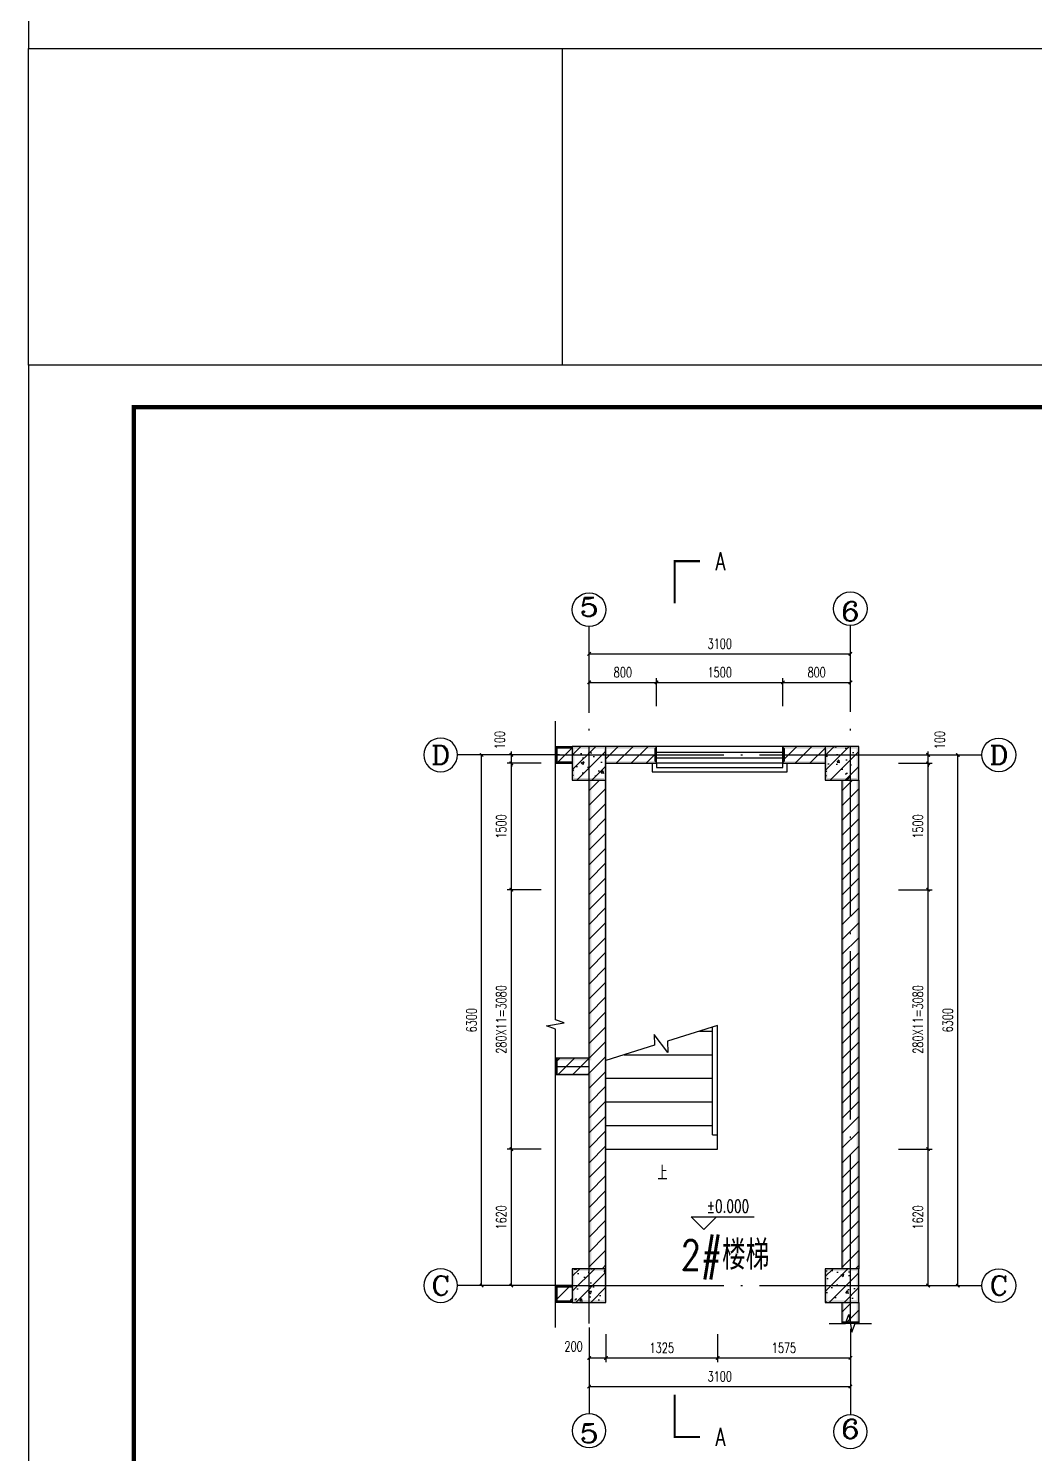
# Model space of a CAD drawing. Extents: x 5904849 to 6011887, y -826029 to -177002.
# Drawn here: x 5904849 to 5916787, y -775791 to -758873 of the extents above; entities that cross this region are included whole.
import ezdxf
from ezdxf.enums import TextEntityAlignment as Align

# ---------------------------------------------------------------- set-up
doc = ezdxf.new("R2010")
doc.units = 0
doc.header["$LTSCALE"] = 1000
doc.header["$MEASUREMENT"] = 0
doc.linetypes.add('DOTE', pattern=[2.42, 2, -0.2, 0.02, -0.2])
doc.layers.get('0').update_dxf_attribs({"linetype": 'CONTINUOUS'})
doc.layers.get('Defpoints').update_dxf_attribs({"linetype": 'CONTINUOUS'})
for name, color, linetype in [('AXIS', 3, 'CONTINUOUS'), ('AXIS_TEXT', 7, 'CONTINUOUS'), ('COLUMN', 9, 'CONTINUOUS'), ('DIM_ELEV', 3, 'CONTINUOUS'), ('DIM_SYMB', 3, 'CONTINUOUS'), ('DOTE', 252, 'CONTINUOUS'), ('LATRINE', 6, 'CONTINUOUS'), ('PUB_DIM', 3, 'CONTINUOUS'), ('PUB_HATCH', 8, 'CONTINUOUS'), ('PUB_TEXT', 7, 'CONTINUOUS'), ('PUB_TITLE', 4, 'CONTINUOUS'), ('PUB_WALL', 9, 'CONTINUOUS'), ('STAIR', 5, 'CONTINUOUS'), ('WALL', 2, 'CONTINUOUS'), ('WINDOW', 4, 'CONTINUOUS')]:
    doc.layers.add(name, color=color, linetype=linetype)
doc.styles.add('_HZTXT', font='txt.shx', dxfattribs={"width": 0.8, "bigfont": 'HZTXT.shx'})
doc.styles.add('_TCH_AXIS', font='COMPLEX', dxfattribs={"bigfont": 'GBCBIG'})
doc.styles.add('_TCH_DIM', font='SIMPLEX', dxfattribs={"bigfont": 'GBCBIG'})
doc.styles.add('_TCH_DIM_T3', font='SIMPLEX', dxfattribs={"width": 0.705882, "bigfont": 'GBCBIG'})
doc.styles.add('_TCH_LABEL', font='COMPLEX', dxfattribs={"bigfont": 'GBCBIG'})
doc.styles.add('COMPLEX', font='COMPLEX')
doc.dimstyles.new('_TCH_ARCH&&50', dxfattribs={"dimtxt": 119, "dimasz": 40, "dimexe": 50, "dimexo": 100, "dimgap": 60.5, "dimtad": 1, "dimdec": 0, "dimzin": 0, "dimdsep": 46, "dimtxsty": '_TCH_DIM_T3', "dimblk": 'ARCHTICK', "dimcen": 0.09, "dimclrt": 7, "dimazin": 2, "dimtfac": 1, "dimtdec": 0, "dimtix": 1, "dimtmove": 2, "dimatfit": 3, "dimfxl": 0, "dimtolj": 1, "dimtzin": 0, "dimarcsym": 0})
pattern_1 = [(45, (0, 89.76), (-88.388383, 88.388383), [])]
pattern_2 = [(45, (0, 0), (-88.3883476, 88.3883476), []), (50, (0, 0), (358.630091, -31.376067), [37.5, -412.5]), (355, (0, 0), (-69.375667, 376.096067), [30, -330]), (100.4514, (29.9, -2.6), (289.25469, 344.719771), [31.870095, -350.571056]), (46.1842, (0, 100), (533.620524, -82.759507), [56.25, -618.75]), (96.6356, (44.47, 93.1), (467.331353, 487.058935), [47.805144, -525.8565]), (351.1842, (0, 100), (467.330973, 487.0593), [45, -495]), (21, (50, 75), (298.453526, -201.309445), [37.5, -412.5]), (326, (50, 75), (121.657666, 362.575023), [30, -330]), (71.4514, (74.87, 58.22), (420.111314, 161.265248), [31.870095, -350.571056]), (37.5, (0, 0), (6.0799277, 166.446927), [0, -326, 0, -335, 0, -331.25]), (7.5, (0, 0), (131.5347687, 197.205856), [0, -191, 0, -318.5, 0, -126.25]), (327.5, (-111.5, 0), (266.911218, -11.277436), [0, -125, 0, -390, 0, -517.5]), (317.5, (-161.5, 0), (291.593085, 50.052491), [0, -162.5, 0, -259, 0, -367.5])]

# ---------------------------------------------------------------- blocks, each defined once
blk = doc.blocks.new('_ArchTick')
at = {"color": 0, "linetype": 'ByBlock', "const_width": 0.4}
blk.add_lwpolyline([(-0.5, -0.5), (0.5, 0.5)], dxfattribs=at)
blk = doc.blocks.new('*D496')
at = {"layer": 'Defpoints', "color": 0}
for p in [(5913027, -774274), (5914602, -774274), (5914602, -774657)]:
    blk.add_point(p, dxfattribs=at)
at = {"layer": 'PUB_DIM', "color": 0, "lineweight": -2}
for p, q in [((5913027, -774374), (5913027, -774707)), ((5914602, -774374), (5914602, -774707)), ((5913027, -774657), (5914602, -774657))]:
    blk.add_line(p, q, dxfattribs=at)
at = {"layer": 'PUB_DIM', "color": 0, "lineweight": -2, "xscale": 40, "yscale": 40, "zscale": 40, "rotation": 180}
blk.add_blockref('_ArchTick', (5913027, -774657), dxfattribs=at)
at = {"layer": 'PUB_DIM', "color": 0, "lineweight": -2, "xscale": 40, "yscale": 40, "zscale": 40}
blk.add_blockref('_ArchTick', (5914602, -774657), dxfattribs=at)
at = {"layer": 'PUB_DIM', "color": 7, "insert": (5913814, -774537), "char_height": 119, "attachment_point": 5, "style": '_TCH_DIM_T3'}
blk.add_mtext('\\A1;1575', dxfattribs=at)
blk = doc.blocks.new('*D497')
at = {"layer": 'Defpoints', "color": 0}
for p in [(5911702, -774274), (5913027, -774274), (5913027, -774657)]:
    blk.add_point(p, dxfattribs=at)
at = {"layer": 'PUB_DIM', "color": 0, "lineweight": -2}
for p, q in [((5911702, -774374), (5911702, -774707)), ((5913027, -774374), (5913027, -774707)), ((5911702, -774657), (5913027, -774657))]:
    blk.add_line(p, q, dxfattribs=at)
at = {"layer": 'PUB_DIM', "color": 0, "lineweight": -2, "xscale": 40, "yscale": 40, "zscale": 40, "rotation": 180}
blk.add_blockref('_ArchTick', (5911702, -774657), dxfattribs=at)
at = {"layer": 'PUB_DIM', "color": 0, "lineweight": -2, "xscale": 40, "yscale": 40, "zscale": 40}
blk.add_blockref('_ArchTick', (5913027, -774657), dxfattribs=at)
at = {"layer": 'PUB_DIM', "color": 7, "insert": (5912364, -774537), "char_height": 119, "attachment_point": 5, "style": '_TCH_DIM_T3'}
blk.add_mtext('\\A1;1325', dxfattribs=at)
blk = doc.blocks.new('*D498')
at = {"layer": 'Defpoints', "color": 0}
for p in [(5911502, -774274), (5911702, -774274), (5911702, -774657)]:
    blk.add_point(p, dxfattribs=at)
at = {"layer": 'PUB_DIM', "color": 0, "lineweight": -2}
for p, q in [((5911502, -774374), (5911502, -774707)), ((5911702, -774374), (5911702, -774707)), ((5911502, -774657), (5911702, -774657))]:
    blk.add_line(p, q, dxfattribs=at)
at = {"layer": 'PUB_DIM', "color": 0, "lineweight": -2, "xscale": 40, "yscale": 40, "zscale": 40, "rotation": 180}
blk.add_blockref('_ArchTick', (5911502, -774657), dxfattribs=at)
at = {"layer": 'PUB_DIM', "color": 0, "lineweight": -2, "xscale": 40, "yscale": 40, "zscale": 40}
blk.add_blockref('_ArchTick', (5911702, -774657), dxfattribs=at)
at = {"layer": 'PUB_DIM', "color": 7, "insert": (5911317, -774520), "char_height": 119, "attachment_point": 5, "style": '_TCH_DIM_T3'}
blk.add_mtext('\\A1;200', dxfattribs=at)
blk = doc.blocks.new('*D499')
at = {"layer": 'Defpoints', "color": 0}
for p in [(5911502, -774274), (5914602, -774274), (5914602, -774996)]:
    blk.add_point(p, dxfattribs=at)
at = {"layer": 'PUB_DIM', "color": 0, "lineweight": -2}
for p, q in [((5911502, -774374), (5911502, -775046)), ((5914602, -774374), (5914602, -775046)), ((5911502, -774996), (5914602, -774996))]:
    blk.add_line(p, q, dxfattribs=at)
at = {"layer": 'PUB_DIM', "color": 0, "lineweight": -2, "xscale": 40, "yscale": 40, "zscale": 40, "rotation": 180}
blk.add_blockref('_ArchTick', (5911502, -774996), dxfattribs=at)
at = {"layer": 'PUB_DIM', "color": 0, "lineweight": -2, "xscale": 40, "yscale": 40, "zscale": 40}
blk.add_blockref('_ArchTick', (5914602, -774996), dxfattribs=at)
at = {"layer": 'PUB_DIM', "color": 7, "insert": (5913052, -774876), "char_height": 119, "attachment_point": 5, "style": '_TCH_DIM_T3'}
blk.add_mtext('\\A1;3100', dxfattribs=at)
blk = doc.blocks.new('*D500')
at = {"layer": 'Defpoints', "color": 0}
for p in [(5915072, -767497), (5915524, -767497), (5915072, -767597)]:
    blk.add_point(p, dxfattribs=at)
at = {"layer": 'PUB_DIM', "color": 0, "lineweight": -2}
for p, q in [((5915172, -767497), (5915574, -767497)), ((5915524, -767497), (5915524, -767457)), ((5915524, -767597), (5915524, -767497)), ((5915172, -767597), (5915574, -767597)), ((5915524, -767597), (5915524, -767637))]:
    blk.add_line(p, q, dxfattribs=at)
at = {"layer": 'PUB_DIM', "color": 0, "lineweight": -2, "xscale": 40, "yscale": 40, "zscale": 40}
for p, rotation in [((5915524, -767497), 270), ((5915524, -767597), 90)]:
    blk.add_blockref('_ArchTick', p, dxfattribs=dict(at, rotation=rotation))
at = {"layer": 'PUB_DIM', "color": 7, "insert": (5915662, -767322), "char_height": 119, "attachment_point": 5, "rotation": 90, "style": '_TCH_DIM_T3'}
blk.add_mtext('\\A1;100', dxfattribs=at)
blk = doc.blocks.new('*D501')
at = {"layer": 'Defpoints', "color": 0}
for p in [(5915072, -767597), (5915524, -767597), (5915072, -769097)]:
    blk.add_point(p, dxfattribs=at)
at = {"layer": 'PUB_DIM', "color": 0, "lineweight": -2}
for p, q in [((5915172, -767597), (5915574, -767597)), ((5915524, -769097), (5915524, -767597)), ((5915172, -769097), (5915574, -769097))]:
    blk.add_line(p, q, dxfattribs=at)
at = {"layer": 'PUB_DIM', "color": 0, "lineweight": -2, "xscale": 40, "yscale": 40, "zscale": 40}
for p, rotation in [((5915524, -767597), 90), ((5915524, -769097), 270)]:
    blk.add_blockref('_ArchTick', p, dxfattribs=dict(at, rotation=rotation))
at = {"layer": 'PUB_DIM', "color": 7, "insert": (5915404, -768347), "char_height": 119, "attachment_point": 5, "rotation": 90, "style": '_TCH_DIM_T3'}
blk.add_mtext('\\A1;1500', dxfattribs=at)
blk = doc.blocks.new('*D502')
at = {"layer": 'Defpoints', "color": 0}
for p in [(5915072, -769097), (5915524, -769097), (5915072, -772177)]:
    blk.add_point(p, dxfattribs=at)
at = {"layer": 'PUB_DIM', "color": 0, "lineweight": -2}
for p, q in [((5915172, -769097), (5915574, -769097)), ((5915524, -772177), (5915524, -769097)), ((5915172, -772177), (5915574, -772177))]:
    blk.add_line(p, q, dxfattribs=at)
at = {"layer": 'PUB_DIM', "color": 0, "lineweight": -2, "xscale": 40, "yscale": 40, "zscale": 40}
for p, rotation in [((5915524, -769097), 90), ((5915524, -772177), 270)]:
    blk.add_blockref('_ArchTick', p, dxfattribs=dict(at, rotation=rotation))
at = {"layer": 'PUB_DIM', "color": 7, "insert": (5915404, -770637), "char_height": 119, "attachment_point": 5, "rotation": 90, "style": '_TCH_DIM_T3'}
blk.add_mtext('\\A1;280X11=3080', dxfattribs=at)
blk = doc.blocks.new('*D503')
at = {"layer": 'Defpoints', "color": 0}
for p in [(5915072, -772177), (5915524, -772177), (5915072, -773797)]:
    blk.add_point(p, dxfattribs=at)
at = {"layer": 'PUB_DIM', "color": 0, "lineweight": -2}
for p, q in [((5915172, -772177), (5915574, -772177)), ((5915524, -773797), (5915524, -772177)), ((5915172, -773797), (5915574, -773797))]:
    blk.add_line(p, q, dxfattribs=at)
at = {"layer": 'PUB_DIM', "color": 0, "lineweight": -2, "xscale": 40, "yscale": 40, "zscale": 40}
for p, rotation in [((5915524, -772177), 90), ((5915524, -773797), 270)]:
    blk.add_blockref('_ArchTick', p, dxfattribs=dict(at, rotation=rotation))
at = {"layer": 'PUB_DIM', "color": 7, "insert": (5915404, -772987), "char_height": 119, "attachment_point": 5, "rotation": 90, "style": '_TCH_DIM_T3'}
blk.add_mtext('\\A1;1620', dxfattribs=at)
blk = doc.blocks.new('*D504')
at = {"layer": 'Defpoints', "color": 0}
for p in [(5914852, -767497), (5915877, -767497), (5914852, -773797)]:
    blk.add_point(p, dxfattribs=at)
at = {"layer": 'PUB_DIM', "color": 0, "lineweight": -2}
for p, q in [((5914952, -767497), (5915927, -767497)), ((5915877, -773797), (5915877, -767497)), ((5914952, -773797), (5915927, -773797))]:
    blk.add_line(p, q, dxfattribs=at)
at = {"layer": 'PUB_DIM', "color": 0, "lineweight": -2, "xscale": 40, "yscale": 40, "zscale": 40}
for p, rotation in [((5915877, -767497), 90), ((5915877, -773797), 270)]:
    blk.add_blockref('_ArchTick', p, dxfattribs=dict(at, rotation=rotation))
at = {"layer": 'PUB_DIM', "color": 7, "insert": (5915757, -770647), "char_height": 119, "attachment_point": 5, "rotation": 90, "style": '_TCH_DIM_T3'}
blk.add_mtext('\\A1;6300', dxfattribs=at)
blk = doc.blocks.new('*D505')
at = {"layer": 'Defpoints', "color": 0}
for p in [(5914602, -766636), (5913802, -767019), (5914602, -767019)]:
    blk.add_point(p, dxfattribs=at)
at = {"layer": 'PUB_DIM', "color": 0, "lineweight": -2}
for p, q in [((5913802, -766919), (5913802, -766586)), ((5913802, -766636), (5914602, -766636)), ((5914602, -766919), (5914602, -766586))]:
    blk.add_line(p, q, dxfattribs=at)
at = {"layer": 'PUB_DIM', "color": 0, "lineweight": -2, "xscale": 40, "yscale": 40, "zscale": 40, "rotation": 180}
blk.add_blockref('_ArchTick', (5913802, -766636), dxfattribs=at)
at = {"layer": 'PUB_DIM', "color": 0, "lineweight": -2, "xscale": 40, "yscale": 40, "zscale": 40}
blk.add_blockref('_ArchTick', (5914602, -766636), dxfattribs=at)
at = {"layer": 'PUB_DIM', "color": 7, "insert": (5914202, -766516), "char_height": 119, "attachment_point": 5, "style": '_TCH_DIM_T3'}
blk.add_mtext('\\A1;800', dxfattribs=at)
blk = doc.blocks.new('*D506')
at = {"layer": 'Defpoints', "color": 0}
for p in [(5913802, -766636), (5912302, -767019), (5913802, -767019)]:
    blk.add_point(p, dxfattribs=at)
at = {"layer": 'PUB_DIM', "color": 0, "lineweight": -2}
for p, q in [((5912302, -766919), (5912302, -766586)), ((5912302, -766636), (5913802, -766636)), ((5913802, -766919), (5913802, -766586))]:
    blk.add_line(p, q, dxfattribs=at)
at = {"layer": 'PUB_DIM', "color": 0, "lineweight": -2, "xscale": 40, "yscale": 40, "zscale": 40, "rotation": 180}
blk.add_blockref('_ArchTick', (5912302, -766636), dxfattribs=at)
at = {"layer": 'PUB_DIM', "color": 0, "lineweight": -2, "xscale": 40, "yscale": 40, "zscale": 40}
blk.add_blockref('_ArchTick', (5913802, -766636), dxfattribs=at)
at = {"layer": 'PUB_DIM', "color": 7, "insert": (5913052, -766516), "char_height": 119, "attachment_point": 5, "style": '_TCH_DIM_T3'}
blk.add_mtext('\\A1;1500', dxfattribs=at)
blk = doc.blocks.new('*D507')
at = {"layer": 'Defpoints', "color": 0}
for p in [(5912302, -766636), (5911502, -767019), (5912302, -767019)]:
    blk.add_point(p, dxfattribs=at)
at = {"layer": 'PUB_DIM', "color": 0, "lineweight": -2}
for p, q in [((5911502, -766919), (5911502, -766586)), ((5911502, -766636), (5912302, -766636)), ((5912302, -766919), (5912302, -766586))]:
    blk.add_line(p, q, dxfattribs=at)
at = {"layer": 'PUB_DIM', "color": 0, "lineweight": -2, "xscale": 40, "yscale": 40, "zscale": 40, "rotation": 180}
blk.add_blockref('_ArchTick', (5911502, -766636), dxfattribs=at)
at = {"layer": 'PUB_DIM', "color": 0, "lineweight": -2, "xscale": 40, "yscale": 40, "zscale": 40}
blk.add_blockref('_ArchTick', (5912302, -766636), dxfattribs=at)
at = {"layer": 'PUB_DIM', "color": 7, "insert": (5911902, -766516), "char_height": 119, "attachment_point": 5, "style": '_TCH_DIM_T3'}
blk.add_mtext('\\A1;800', dxfattribs=at)
blk = doc.blocks.new('*D508')
at = {"layer": 'Defpoints', "color": 0}
for p in [(5914602, -766297), (5911502, -767019), (5914602, -767019)]:
    blk.add_point(p, dxfattribs=at)
at = {"layer": 'PUB_DIM', "color": 0, "lineweight": -2}
for p, q in [((5911502, -766919), (5911502, -766247)), ((5911502, -766297), (5914602, -766297)), ((5914602, -766919), (5914602, -766247))]:
    blk.add_line(p, q, dxfattribs=at)
at = {"layer": 'PUB_DIM', "color": 0, "lineweight": -2, "xscale": 40, "yscale": 40, "zscale": 40, "rotation": 180}
blk.add_blockref('_ArchTick', (5911502, -766297), dxfattribs=at)
at = {"layer": 'PUB_DIM', "color": 0, "lineweight": -2, "xscale": 40, "yscale": 40, "zscale": 40}
blk.add_blockref('_ArchTick', (5914602, -766297), dxfattribs=at)
at = {"layer": 'PUB_DIM', "color": 7, "insert": (5913052, -766177), "char_height": 119, "attachment_point": 5, "style": '_TCH_DIM_T3'}
blk.add_mtext('\\A1;3100', dxfattribs=at)
blk = doc.blocks.new('*D509')
at = {"layer": 'Defpoints', "color": 0}
for p in [(5910579, -767497), (5911031, -767497), (5911031, -767597)]:
    blk.add_point(p, dxfattribs=at)
at = {"layer": 'PUB_DIM', "color": 0, "lineweight": -2}
for p, q in [((5910931, -767497), (5910529, -767497)), ((5910579, -767497), (5910579, -767457)), ((5910579, -767597), (5910579, -767497)), ((5910931, -767597), (5910529, -767597)), ((5910579, -767597), (5910579, -767637))]:
    blk.add_line(p, q, dxfattribs=at)
at = {"layer": 'PUB_DIM', "color": 0, "lineweight": -2, "xscale": 40, "yscale": 40, "zscale": 40}
for p, rotation in [((5910579, -767497), 270), ((5910579, -767597), 90)]:
    blk.add_blockref('_ArchTick', p, dxfattribs=dict(at, rotation=rotation))
at = {"layer": 'PUB_DIM', "color": 7, "insert": (5910441, -767322), "char_height": 119, "attachment_point": 5, "rotation": 90, "style": '_TCH_DIM_T3'}
blk.add_mtext('\\A1;100', dxfattribs=at)
blk = doc.blocks.new('*D510')
at = {"layer": 'Defpoints', "color": 0}
for p in [(5910579, -767597), (5911031, -767597), (5911031, -769097)]:
    blk.add_point(p, dxfattribs=at)
at = {"layer": 'PUB_DIM', "color": 0, "lineweight": -2}
for p, q in [((5910931, -767597), (5910529, -767597)), ((5910579, -769097), (5910579, -767597)), ((5910931, -769097), (5910529, -769097))]:
    blk.add_line(p, q, dxfattribs=at)
at = {"layer": 'PUB_DIM', "color": 0, "lineweight": -2, "xscale": 40, "yscale": 40, "zscale": 40}
for p, rotation in [((5910579, -767597), 90), ((5910579, -769097), 270)]:
    blk.add_blockref('_ArchTick', p, dxfattribs=dict(at, rotation=rotation))
at = {"layer": 'PUB_DIM', "color": 7, "insert": (5910459, -768347), "char_height": 119, "attachment_point": 5, "rotation": 90, "style": '_TCH_DIM_T3'}
blk.add_mtext('\\A1;1500', dxfattribs=at)
blk = doc.blocks.new('*D511')
at = {"layer": 'Defpoints', "color": 0}
for p in [(5910579, -769097), (5911031, -769097), (5911031, -772177)]:
    blk.add_point(p, dxfattribs=at)
at = {"layer": 'PUB_DIM', "color": 0, "lineweight": -2}
for p, q in [((5910931, -769097), (5910529, -769097)), ((5910579, -772177), (5910579, -769097)), ((5910931, -772177), (5910529, -772177))]:
    blk.add_line(p, q, dxfattribs=at)
at = {"layer": 'PUB_DIM', "color": 0, "lineweight": -2, "xscale": 40, "yscale": 40, "zscale": 40}
for p, rotation in [((5910579, -769097), 90), ((5910579, -772177), 270)]:
    blk.add_blockref('_ArchTick', p, dxfattribs=dict(at, rotation=rotation))
at = {"layer": 'PUB_DIM', "color": 7, "insert": (5910459, -770637), "char_height": 119, "attachment_point": 5, "rotation": 90, "style": '_TCH_DIM_T3'}
blk.add_mtext('\\A1;280X11=3080', dxfattribs=at)
blk = doc.blocks.new('*D512')
at = {"layer": 'Defpoints', "color": 0}
for p in [(5910579, -772177), (5911031, -772177), (5911031, -773797)]:
    blk.add_point(p, dxfattribs=at)
at = {"layer": 'PUB_DIM', "color": 0, "lineweight": -2}
for p, q in [((5910931, -772177), (5910529, -772177)), ((5910579, -773797), (5910579, -772177)), ((5910931, -773797), (5910529, -773797))]:
    blk.add_line(p, q, dxfattribs=at)
at = {"layer": 'PUB_DIM', "color": 0, "lineweight": -2, "xscale": 40, "yscale": 40, "zscale": 40}
for p, rotation in [((5910579, -772177), 90), ((5910579, -773797), 270)]:
    blk.add_blockref('_ArchTick', p, dxfattribs=dict(at, rotation=rotation))
at = {"layer": 'PUB_DIM', "color": 7, "insert": (5910459, -772987), "char_height": 119, "attachment_point": 5, "rotation": 90, "style": '_TCH_DIM_T3'}
blk.add_mtext('\\A1;1620', dxfattribs=at)
blk = doc.blocks.new('*D513')
at = {"layer": 'Defpoints', "color": 0}
for p in [(5910226, -767497), (5911252, -767497), (5911252, -773797)]:
    blk.add_point(p, dxfattribs=at)
at = {"layer": 'PUB_DIM', "color": 0, "lineweight": -2}
for p, q in [((5911152, -767497), (5910176, -767497)), ((5910226, -773797), (5910226, -767497)), ((5911152, -773797), (5910176, -773797))]:
    blk.add_line(p, q, dxfattribs=at)
at = {"layer": 'PUB_DIM', "color": 0, "lineweight": -2, "xscale": 40, "yscale": 40, "zscale": 40}
for p, rotation in [((5910226, -767497), 90), ((5910226, -773797), 270)]:
    blk.add_blockref('_ArchTick', p, dxfattribs=dict(at, rotation=rotation))
at = {"layer": 'PUB_DIM', "color": 7, "insert": (5910106, -770647), "char_height": 119, "attachment_point": 5, "rotation": 90, "style": '_TCH_DIM_T3'}
blk.add_mtext('\\A1;6300', dxfattribs=at)
blk = doc.blocks.new('$TCHSYS$WIN2D')
for p, q in [((-0.5, 0.5), (0.5, 0.5)), ((-0.5, 0.5), (-0.5, -0.5)), ((0.5, 0.5), (0.5, -0.5)), ((0.5, 0.167), (-0.5, 0.167)), ((0.5, -0.167), (-0.5, -0.167)), ((-0.5, -0.5), (0.5, -0.5))]:
    blk.add_line(p, q)
blk = doc.blocks.new('_AXISO')
blk.add_circle((0, 0), 0.5)
at = {"layer": 'AXIS_TEXT', "style": 'COMPLEX', "width": 1.041667}
blk.add_attdef('A', text='', height=0.56, dxfattribs=at).set_placement((-0.25, -0.28), (0.25, -0.28), align=Align.FIT)

msp = doc.modelspace()

# ---------------------------------------------------------------- hatches: boundary and pattern name
at = {"layer": 'COLUMN', "linetype": 'ByBlock'}
for points in [[(5911701.6, -767396.5), (5911301.6, -767396.5), (5911326.6, -767421.5), (5911676.6, -767421.5)], [(5911301.6, -767396.5), (5911301.6, -767796.5), (5911326.6, -767771.5), (5911326.6, -767421.5)], [(5911701.6, -767796.5), (5911701.6, -767396.5), (5911676.6, -767421.5), (5911676.6, -767771.5)], [(5914701.6, -767396.5), (5914301.6, -767396.5), (5914326.6, -767421.5), (5914676.6, -767421.5)], [(5914301.6, -767396.5), (5914301.6, -767796.5), (5914326.6, -767771.5), (5914326.6, -767421.5)], [(5914701.6, -767796.5), (5914701.6, -767396.5), (5914676.6, -767421.5), (5914676.6, -767771.5)], [(5911301.6, -767796.5), (5911701.6, -767796.5), (5911676.6, -767771.5), (5911326.6, -767771.5)], [(5914301.6, -767796.5), (5914701.6, -767796.5), (5914676.6, -767771.5), (5914326.6, -767771.5)], [(5911701.6, -773596.5), (5911301.6, -773596.5), (5911326.6, -773621.5), (5911676.6, -773621.5)], [(5911301.6, -773596.5), (5911301.6, -773996.5), (5911326.6, -773971.5), (5911326.6, -773621.5)], [(5911701.6, -773996.5), (5911701.6, -773596.5), (5911676.6, -773621.5), (5911676.6, -773971.5)], [(5914701.6, -773596.5), (5914301.6, -773596.5), (5914326.6, -773621.5), (5914676.6, -773621.5)], [(5914301.6, -773596.5), (5914301.6, -773996.5), (5914326.6, -773971.5), (5914326.6, -773621.5)], [(5914701.6, -773996.5), (5914701.6, -773596.5), (5914676.6, -773621.5), (5914676.6, -773971.5)], [(5911301.6, -773996.5), (5911701.6, -773996.5), (5911676.6, -773971.5), (5911326.6, -773971.5)], [(5914301.6, -773996.5), (5914701.6, -773996.5), (5914676.6, -773971.5), (5914326.6, -773971.5)]]:
    msp.add_hatch(color=256, dxfattribs=at).paths.add_polyline_path(points)
at = {"layer": 'PUB_HATCH', "linetype": 'ByBlock'}
h = msp.add_hatch(dxfattribs=at)
h.set_pattern_fill('普通砖', color=256, scale=50, style=0)
h.set_pattern_definition(pattern_1)
h.paths.add_polyline_path([(5911301.6, -767596.5), (5911301.6, -767396.5), (5911101.6, -767396.5), (5911101.6, -767596.5)])
h = msp.add_hatch(dxfattribs=at)
h.set_pattern_fill('钢筋混凝土', color=256, scale=50, style=0)
h.set_pattern_definition(pattern_2)
h.paths.add_polyline_path([(5911301.6, -767796.5), (5911701.6, -767796.5), (5911701.6, -767396.5), (5911301.6, -767396.5)])
h = msp.add_hatch(dxfattribs=at)
h.set_pattern_fill('普通砖', color=256, scale=50, style=0)
h.set_pattern_definition(pattern_1)
h.paths.add_polyline_path([(5911701.6, -767396.5), (5911701.6, -767596.5), (5912301.6, -767596.5), (5912301.6, -767396.5)])
h = msp.add_hatch(dxfattribs=at)
h.set_pattern_fill('普通砖', color=256, scale=50, style=0)
h.set_pattern_definition(pattern_1)
h.paths.add_polyline_path([(5914301.6, -767596.5), (5914301.6, -767396.5), (5913801.6, -767396.5), (5913801.6, -767596.5)])
h = msp.add_hatch(dxfattribs=at)
h.set_pattern_fill('钢筋混凝土', color=256, scale=50, style=0)
h.set_pattern_definition(pattern_2)
h.paths.add_polyline_path([(5914301.6, -767796.5), (5914701.6, -767796.5), (5914701.6, -767396.5), (5914301.6, -767396.5)])
h = msp.add_hatch(dxfattribs=at)
h.set_pattern_fill('普通砖', color=256, scale=50, style=0)
h.set_pattern_definition(pattern_1)
h.paths.add_polyline_path([(5911701.6, -767796.5), (5911501.6, -767796.5), (5911501.6, -771096.5), (5911526.6, -771121.5), (5911568.3, -771196.5), (5911701.6, -771196.5)])
h = msp.add_hatch(dxfattribs=at)
h.set_pattern_fill('普通砖', color=256, scale=50, style=0)
h.set_pattern_definition(pattern_1)
h.paths.add_polyline_path([(5914501.6, -773596.5), (5914701.6, -773596.5), (5914701.6, -767796.5), (5914501.6, -767796.5)])
h = msp.add_hatch(dxfattribs=at)
h.set_pattern_fill('普通砖', color=256, scale=50, style=0)
h.set_pattern_definition(pattern_1)
h.paths.add_polyline_path([(5911568.3, -771196.5), (5911526.6, -771121.5), (5911501.6, -771096.5), (5911101.6, -771096.5), (5911101.6, -771296.5), (5911501.6, -771296.5), (5911526.6, -771271.5)])
h = msp.add_hatch(dxfattribs=at)
h.set_pattern_fill('普通砖', color=256, scale=50, style=0)
h.set_pattern_definition(pattern_1)
h.paths.add_polyline_path([(5911501.6, -773596.5), (5911701.6, -773596.5), (5911701.6, -771196.5), (5911568.3, -771196.5), (5911526.6, -771271.5), (5911501.6, -771296.5)])
h = msp.add_hatch(dxfattribs=at)
h.set_pattern_fill('钢筋混凝土', color=256, scale=50, style=0)
h.set_pattern_definition(pattern_2)
h.paths.add_polyline_path([(5911301.6, -773996.5), (5911701.6, -773996.5), (5911701.6, -773596.5), (5911301.6, -773596.5)])
h = msp.add_hatch(dxfattribs=at)
h.set_pattern_fill('钢筋混凝土', color=256, scale=50, style=0)
h.set_pattern_definition(pattern_2)
h.paths.add_polyline_path([(5914301.6, -773996.5), (5914701.6, -773996.5), (5914701.6, -773596.5), (5914301.6, -773596.5)])
h = msp.add_hatch(dxfattribs=at)
h.set_pattern_fill('普通砖', color=256, scale=50, style=0)
h.set_pattern_definition(pattern_1)
h.paths.add_polyline_path([(5911301.6, -773996.5), (5911301.6, -773796.5), (5911101.6, -773796.5), (5911101.6, -773996.5)])
h = msp.add_hatch(dxfattribs=at)
h.set_pattern_fill('普通砖', color=256, scale=50, style=0)
h.set_pattern_definition(pattern_1)
h.paths.add_polyline_path([(5914701.6, -773996.5), (5914501.6, -773996.5), (5914501.6, -774246.5), (5914701.6, -774246.5)])
at = {"layer": 'PUB_WALL', "linetype": 'ByBlock'}
for points in [[(5911301.6, -767421.5), (5911301.6, -767396.5), (5911101.6, -767396.5), (5911101.6, -767421.5)], [(5911101.6, -767396.5), (5911101.6, -767596.5), (5911126.6, -767596.5), (5911126.6, -767396.5)], [(5911701.6, -767396.5), (5911701.6, -767421.5), (5912276.6, -767421.5), (5912301.6, -767396.5)], [(5912301.6, -767596.5), (5912301.6, -767396.5), (5912276.6, -767421.5), (5912276.6, -767571.5)], [(5914301.6, -767421.5), (5914301.6, -767396.5), (5913801.6, -767396.5), (5913826.6, -767421.5)], [(5913801.6, -767396.5), (5913801.6, -767596.5), (5913826.6, -767571.5), (5913826.6, -767421.5)], [(5911301.6, -767596.5), (5911301.6, -767571.5), (5911101.6, -767571.5), (5911101.6, -767596.5)], [(5911701.6, -767571.5), (5911701.6, -767596.5), (5912301.6, -767596.5), (5912276.6, -767571.5)], [(5914301.6, -767596.5), (5914301.6, -767571.5), (5913826.6, -767571.5), (5913801.6, -767596.5)], [(5911526.6, -767796.5), (5911501.6, -767796.5), (5911501.6, -771096.5), (5911526.6, -771121.5)], [(5911701.6, -767796.5), (5911676.6, -767796.5), (5911676.6, -771196.5), (5911701.6, -771196.5)], [(5914501.6, -773596.5), (5914526.6, -773596.5), (5914526.6, -767796.5), (5914501.6, -767796.5)], [(5914676.6, -773596.5), (5914701.6, -773596.5), (5914701.6, -767796.5), (5914676.6, -767796.5)], [(5911501.6, -771096.5), (5911101.6, -771096.5), (5911101.6, -771121.5), (5911526.6, -771121.5)], [(5911101.6, -771296.5), (5911101.6, -771096.5), (5911126.6, -771096.5), (5911126.6, -771296.5)], [(5911501.6, -771296.5), (5911101.6, -771296.5), (5911101.6, -771271.5), (5911526.6, -771271.5)], [(5911501.6, -773596.5), (5911526.6, -773596.5), (5911526.6, -771271.5), (5911501.6, -771296.5)], [(5911676.6, -773596.5), (5911701.6, -773596.5), (5911701.6, -771196.5), (5911676.6, -771196.5)], [(5911301.6, -773821.5), (5911301.6, -773796.5), (5911101.6, -773796.5), (5911101.6, -773821.5)], [(5911101.6, -773996.5), (5911126.6, -773996.5), (5911126.6, -773796.5), (5911101.6, -773796.5)], [(5911301.6, -773996.5), (5911301.6, -773971.5), (5911101.6, -773971.5), (5911101.6, -773996.5)], [(5914526.6, -773996.5), (5914501.6, -773996.5), (5914501.6, -774246.5), (5914526.6, -774246.5)], [(5914701.6, -773996.5), (5914676.6, -773996.5), (5914676.6, -774246.5), (5914701.6, -774246.5)], [(5914701.6, -774246.5), (5914701.6, -774221.5), (5914501.6, -774221.5), (5914501.6, -774246.5)]]:
    msp.add_hatch(color=256, dxfattribs=at).paths.add_polyline_path(points)

# ---------------------------------------------------------------- linework, layer by layer
at = {"color": 0}
msp.add_lwpolyline([(5904849.4, -759110.4), (5911181.2, -759110.4), (5911181.2, -762869.5), (5904849.4, -762869.5)], close=True, dxfattribs=at)
for points in [[(5912251.6, -767596.5), (5912251.6, -767696.5), (5913851.6, -767696.5), (5913851.6, -767596.5)], [(5912301.6, -767596.5), (5912301.6, -767646.5), (5913801.6, -767646.5), (5913801.6, -767596.5)]]:
    msp.add_lwpolyline(points, dxfattribs=at)
at = {"layer": 'AXIS'}
for p, q in [((5911501.6, -766996.5), (5911501.6, -765973.1)), ((5914601.6, -766984.2), (5914601.6, -765960.8)), ((5910900.1, -767496.5), (5909939.7, -767496.5)), ((5915203.1, -767496.5), (5916163.6, -767496.5)), ((5910900.1, -773796.5), (5909939.7, -773796.5)), ((5915203.1, -773796.5), (5916163.6, -773796.5)), ((5911501.6, -774296.5), (5911501.6, -775319.9)), ((5914601.6, -774308.9), (5914601.6, -775332.3))]:
    msp.add_line(p, q, dxfattribs=at)
at = {"layer": 'COLUMN', "linetype": 'ByBlock'}
for p, q in [((5911701.6, -767396.5), (5911301.6, -767396.5)), ((5911301.6, -767396.5), (5911301.6, -767796.5)), ((5911701.6, -767796.5), (5911701.6, -767396.5)), ((5914701.6, -767396.5), (5914301.6, -767396.5)), ((5914301.6, -767396.5), (5914301.6, -767796.5)), ((5914701.6, -767796.5), (5914701.6, -767396.5)), ((5911301.6, -767796.5), (5911701.6, -767796.5)), ((5914301.6, -767796.5), (5914701.6, -767796.5)), ((5911701.6, -773596.5), (5911301.6, -773596.5)), ((5911301.6, -773596.5), (5911301.6, -773996.5)), ((5911701.6, -773996.5), (5911701.6, -773596.5)), ((5914701.6, -773596.5), (5914301.6, -773596.5)), ((5914301.6, -773596.5), (5914301.6, -773996.5)), ((5914701.6, -773996.5), (5914701.6, -773596.5)), ((5911301.6, -773996.5), (5911701.6, -773996.5)), ((5914301.6, -773996.5), (5914701.6, -773996.5))]:
    msp.add_line(p, q, dxfattribs=at)
at = {"layer": 'DIM_ELEV'}
for p, q in [((5912864.6, -773132), (5912714.6, -772982)), ((5912714.6, -772982), (5913461.9, -772982)), ((5912864.6, -773132), (5913014.6, -772982))]:
    msp.add_line(p, q, dxfattribs=at)
at = {"layer": 'DIM_SYMB', "color": 0, "const_width": 25}
for points in [[(5912816.3, -765196.3), (5912516.3, -765196.3), (5912516.3, -765696.3)], [(5912516.3, -775094), (5912516.3, -775594), (5912816.3, -775594)]]:
    msp.add_lwpolyline(points, dxfattribs=at)
at = {"layer": 'DIM_SYMB', "color": 0}
for points in [[(5911101.6, -774296.5), (5911101.6, -770752.8), (5910996.6, -770714.6), (5911206.6, -770677.5), (5911101.6, -770640.3), (5911101.6, -767096.5)], [(5914351.6, -774246.5), (5914545.4, -774246.5), (5914583.6, -774141.5), (5914620.6, -774351.5), (5914657.9, -774246.5), (5914851.6, -774246.5)]]:
    msp.add_lwpolyline(points, dxfattribs=at)
msp.add_lwpolyline([(5912364.1, -772316.5, 0, 0, 0), (5912364.1, -771206.5, 40, 0, 0), (5912364.1, -771056.5, 0, 0, 0)], format="xyseb", dxfattribs=at)
at = {"layer": 'DOTE', "linetype": 'DOTE'}
for p, q in [((5911501.6, -774246.5), (5911501.6, -766996.5)), ((5914601.6, -774246.5), (5914601.6, -766996.5)), ((5911101.6, -767496.5), (5915101.6, -767496.5)), ((5911101.6, -771196.5), (5911501.6, -771196.5)), ((5911101.6, -773796.5), (5915101.6, -773796.5))]:
    msp.add_line(p, q, dxfattribs=at)
at = {"layer": 'LATRINE'}
for p, q in [((5911501.6, -768496.5), (5911501.6, -768471.5)), ((5911501.6, -769371.5), (5911501.6, -769346.5)), ((5911501.6, -770246.5), (5911501.6, -770221.5))]:
    msp.add_line(p, q, dxfattribs=at)
at = {"layer": 'PUB_TITLE', "color": 4}
for points in [[(5904849.4, -759110.4), (5946899.4, -759110.4), (5946899.4, -729410.4), (5904849.4, -729410.4)], [(5904849.4, -792569.5), (5946899.4, -792569.5), (5946899.4, -762869.5), (5904849.4, -762869.5)]]:
    msp.add_lwpolyline(points, close=True, dxfattribs=at)
at = {"layer": 'PUB_TITLE', "color": 4, "const_width": 50}
msp.add_lwpolyline([(5906099.4, -792069.5), (5946399.4, -792069.5), (5946399.4, -763369.5), (5906099.4, -763369.5)], close=True, dxfattribs=at)
at = {"layer": 'STAIR', "color": 0}
for p, q in [((5913026.6, -770708.5), (5912430.8, -770895.6)), ((5912810, -770776.5), (5912966.6, -770776.5)), ((5912966.6, -772006.5), (5912966.6, -770727.4)), ((5913026.6, -772006.5), (5913026.6, -770708.5)), ((5913026.6, -772006.5), (5913026.6, -770708.5)), ((5912278.4, -770943.4), (5911701.6, -771124.6)), ((5912436.5, -771030.5), (5912273, -770816.9)), ((5912273, -770816.9), (5912278.4, -770943.4)), ((5912430.8, -770895.6), (5912436.5, -771030.5)), ((5911918.2, -771056.5), (5912966.6, -771056.5)), ((5911701.6, -772176.5), (5911701.6, -771124.6)), ((5911701.6, -771336.5), (5912966.6, -771336.5)), ((5911701.6, -771616.5), (5912966.6, -771616.5)), ((5911701.6, -771896.5), (5912966.6, -771896.5)), ((5912966.6, -772006.5), (5913026.6, -772006.5)), ((5913026.6, -772176.5), (5913026.6, -772006.5)), ((5911701.6, -772176.5), (5913026.6, -772176.5))]:
    msp.add_line(p, q, dxfattribs=at)
at = {"layer": 'WALL', "linetype": 'ByBlock'}
for p, q in [((5911101.6, -767396.5), (5911301.6, -767396.5)), ((5911101.6, -767396.5), (5911101.6, -767596.5)), ((5912301.6, -767396.5), (5911701.6, -767396.5)), ((5912301.6, -767596.5), (5912301.6, -767396.5)), ((5914301.6, -767396.5), (5913801.6, -767396.5)), ((5913801.6, -767396.5), (5913801.6, -767596.5)), ((5911101.6, -767596.5), (5911301.6, -767596.5)), ((5911701.6, -767596.5), (5912301.6, -767596.5)), ((5913801.6, -767596.5), (5914301.6, -767596.5)), ((5911501.6, -771096.5), (5911501.6, -767796.5)), ((5911701.6, -771196.5), (5911701.6, -767796.5)), ((5914501.6, -767796.5), (5914501.6, -773596.5)), ((5914701.6, -767796.5), (5914701.6, -773596.5)), ((5911501.6, -771096.5), (5911101.6, -771096.5)), ((5911101.6, -771296.5), (5911101.6, -771096.5)), ((5911701.6, -773596.5), (5911701.6, -771196.5)), ((5911501.6, -771296.5), (5911101.6, -771296.5)), ((5911501.6, -773596.5), (5911501.6, -771296.5)), ((5911301.6, -773796.5), (5911101.6, -773796.5)), ((5911101.6, -773996.5), (5911101.6, -773796.5)), ((5911301.6, -773996.5), (5911101.6, -773996.5)), ((5914501.6, -773996.5), (5914501.6, -774246.5)), ((5914701.6, -773996.5), (5914701.6, -774246.5)), ((5914701.6, -774246.5), (5914501.6, -774246.5))]:
    msp.add_line(p, q, dxfattribs=at)

# ---------------------------------------------------------------- block references
at = {"layer": 'AXIS'}
ref = msp.add_blockref('_AXISO', (5911501.6, -765773.1), dxfattribs=dict(at, xscale=400, yscale=400, zscale=400, rotation=180))
ref.add_attrib('A', '5', dxfattribs={"layer": 'AXIS_TEXT', "height": 226.3, "style": '_TCH_AXIS', "width": 1.5}).set_placement((5911388.5, -765854), (5911614.7, -765854), align=Align.FIT)
ref = msp.add_blockref('_AXISO', (5914601.6, -765760.8), dxfattribs=dict(at, xscale=400, yscale=400, zscale=400, rotation=180))
ref.add_attrib('A', '6', dxfattribs={"layer": 'AXIS_TEXT', "height": 226.3, "style": '_TCH_AXIS', "width": 1.5}).set_placement((5914488.5, -765906.2), (5914714.7, -765906.2), align=Align.FIT)
ref = msp.add_blockref('_AXISO', (5909739.7, -767497), dxfattribs=dict(at, xscale=-400, yscale=400, zscale=400, rotation=180))
ref.add_attrib('A', 'D', dxfattribs={"layer": 'AXIS_TEXT', "height": 226.3, "style": '_TCH_AXIS', "width": 1.235294}).set_placement((5909626.5, -767610.2), (5909852.8, -767610.2), align=Align.FIT)
ref = msp.add_blockref('_AXISO', (5916363.6, -767497), dxfattribs=dict(at, xscale=400, yscale=400, zscale=400, rotation=180))
ref.add_attrib('A', 'D', dxfattribs={"layer": 'AXIS_TEXT', "height": 226.3, "style": '_TCH_AXIS', "width": 1.235294}).set_placement((5916250.4, -767610.2), (5916476.7, -767610.2), align=Align.FIT)
ref = msp.add_blockref('_AXISO', (5909739.7, -773797), dxfattribs=dict(at, xscale=-400, yscale=400, zscale=400, rotation=180))
ref.add_attrib('A', 'C', dxfattribs={"layer": 'AXIS_TEXT', "height": 226.3, "style": '_TCH_AXIS', "width": 1.4}).set_placement((5909626.5, -773910.2), (5909852.8, -773910.2), align=Align.FIT)
ref = msp.add_blockref('_AXISO', (5916363.6, -773797), dxfattribs=dict(at, xscale=400, yscale=400, zscale=400, rotation=180))
ref.add_attrib('A', 'C', dxfattribs={"layer": 'AXIS_TEXT', "height": 226.3, "style": '_TCH_AXIS', "width": 1.4}).set_placement((5916250.4, -773910.2), (5916476.7, -773910.2), align=Align.FIT)
ref = msp.add_blockref('_AXISO', (5911501.6, -775519.9), dxfattribs=dict(at, xscale=-400, yscale=400, zscale=400))
ref.add_attrib('A', '5', dxfattribs={"layer": 'AXIS_TEXT', "height": 226.3, "style": '_TCH_AXIS', "width": 1.5}).set_placement((5911388.5, -775665.4), (5911614.7, -775665.4), align=Align.FIT)
ref = msp.add_blockref('_AXISO', (5914601.6, -775532.3), dxfattribs=dict(at, xscale=-400, yscale=400, zscale=400))
ref.add_attrib('A', '6', dxfattribs={"layer": 'AXIS_TEXT', "height": 226.3, "style": '_TCH_AXIS', "width": 1.5}).set_placement((5914488.5, -775613.1), (5914714.7, -775613.1), align=Align.FIT)
at = {"layer": 'WINDOW', "linetype": 'ByBlock', "xscale": -1500, "yscale": -200.0000012842938, "zscale": -1500, "rotation": 4.073068327143511e-08}
msp.add_blockref('$TCHSYS$WIN2D', (5913051.6, -767496.5), dxfattribs=at)

# ---------------------------------------------------------------- texts
at = {"layer": 'PUB_DIM', "style": '_HZTXT', "width": 0.8}
msp.add_text('2#楼梯', height=350, dxfattribs=at).set_placement((5912587.9, -773609.4, 367.2))
at = {"layer": 'PUB_TEXT', "color": 0, "style": '_TCH_LABEL', "width": 0.705882}
for p in [(5913002.1, -765302.5), (5913002.1, -775700.2)]:
    msp.add_text('A', height=212.5, dxfattribs=at).set_placement(p)
at = {"layer": 'PUB_TEXT', "color": 0, "style": '_TCH_DIM'}
msp.add_text('上', height=168.8, dxfattribs=at).set_placement((5912312, -772544))
at = {"layer": 'PUB_TEXT', "style": '_TCH_DIM', "width": 0.705882}
msp.add_text('%%P0.000', height=148.75, dxfattribs=at).set_placement((5912896.9, -772929.5))

# ---------------------------------------------------------------- dimensions: what is measured, and where the dimension line sits
at = {"layer": 'PUB_DIM'}
for p1, p2, distance, picture, middle in [((5911501.6, -767018.8), (5914601.6, -767018.8), 721.9, '*D508', (5913051.6, -766176.9)), ((5911501.6, -767018.8), (5912301.6, -767018.8), 382.9, '*D507', (5911901.6, -766515.9)), ((5912301.6, -767018.8), (5913801.6, -767018.8), 382.9, '*D506', (5913051.6, -766515.9)), ((5913801.6, -767018.8), (5914601.6, -767018.8), 382.9, '*D505', (5914201.6, -766515.9)), ((5911251.7, -773796.5), (5911251.7, -767496.5), 1025.5, '*D513', (5910106.2, -770646.5)), ((5914851.5, -773796.5), (5914851.5, -767496.5), -1025.5, '*D504', (5915757, -770646.5)), ((5911031.2, -769096.5), (5911031.2, -767596.5), 452.3, '*D510', (5910458.9, -768346.5)), ((5915072, -769096.5), (5915072, -767596.5), -452.3, '*D501', (5915404.3, -768346.5)), ((5911031.2, -773796.5), (5911031.2, -772176.5), 452.3, '*D512', (5910458.9, -772986.5)), ((5915072, -773796.5), (5915072, -772176.5), -452.3, '*D503', (5915404.3, -772986.5)), ((5911501.6, -774274.3), (5914601.6, -774274.3), -721.9, '*D499', (5913051.6, -774876.2)), ((5911701.6, -774274.3), (5913026.6, -774274.3), -382.9, '*D497', (5912364.1, -774537.2)), ((5913026.6, -774274.3), (5914601.6, -774274.3), -382.9, '*D496', (5913814.1, -774537.2))]:
    dim = msp.add_aligned_dim(p1=p1, p2=p2, distance=distance, dimstyle='_TCH_ARCH&&50', dxfattribs=at)
    dim.commit()
    dim.dimension.update_dxf_attribs({"geometry": picture, "text_midpoint": middle})
for base, p1, p2, angle, picture, middle in [((5910578.9, -767496.5), (5911031.2, -767596.5), (5911031.2, -767496.5), 90, '*D509', (5910441.4, -767321.5)), ((5915524.3, -767496.5), (5915072, -767596.5), (5915072, -767496.5), 90, '*D500', (5915661.8, -767321.5)), ((5911701.6, -774657.2), (5911501.6, -774274.3), (5911701.6, -774274.3), 0, '*D498', (5911316.6, -774519.7))]:
    dim = msp.add_linear_dim(base=base, p1=p1, p2=p2, angle=angle, dimstyle='_TCH_ARCH&&50', dxfattribs=at)
    dim.commit()
    dim.dimension.update_dxf_attribs({"geometry": picture, "text_midpoint": middle, "dimtype": 129})
for p1, p2, distance, picture, middle in [((5911031.2, -772176.5), (5911031.2, -769096.5), 452.3, '*D511', (5910458.9, -770636.5)), ((5915072, -772176.5), (5915072, -769096.5), -452.3, '*D502', (5915404.3, -770636.5))]:
    dim = msp.add_aligned_dim(p1=p1, p2=p2, distance=distance, text='280X11=3080', dimstyle='_TCH_ARCH&&50', dxfattribs=at)
    dim.commit()
    dim.dimension.update_dxf_attribs({"geometry": picture, "text_midpoint": middle})

doc.saveas('drawing.dxf')
